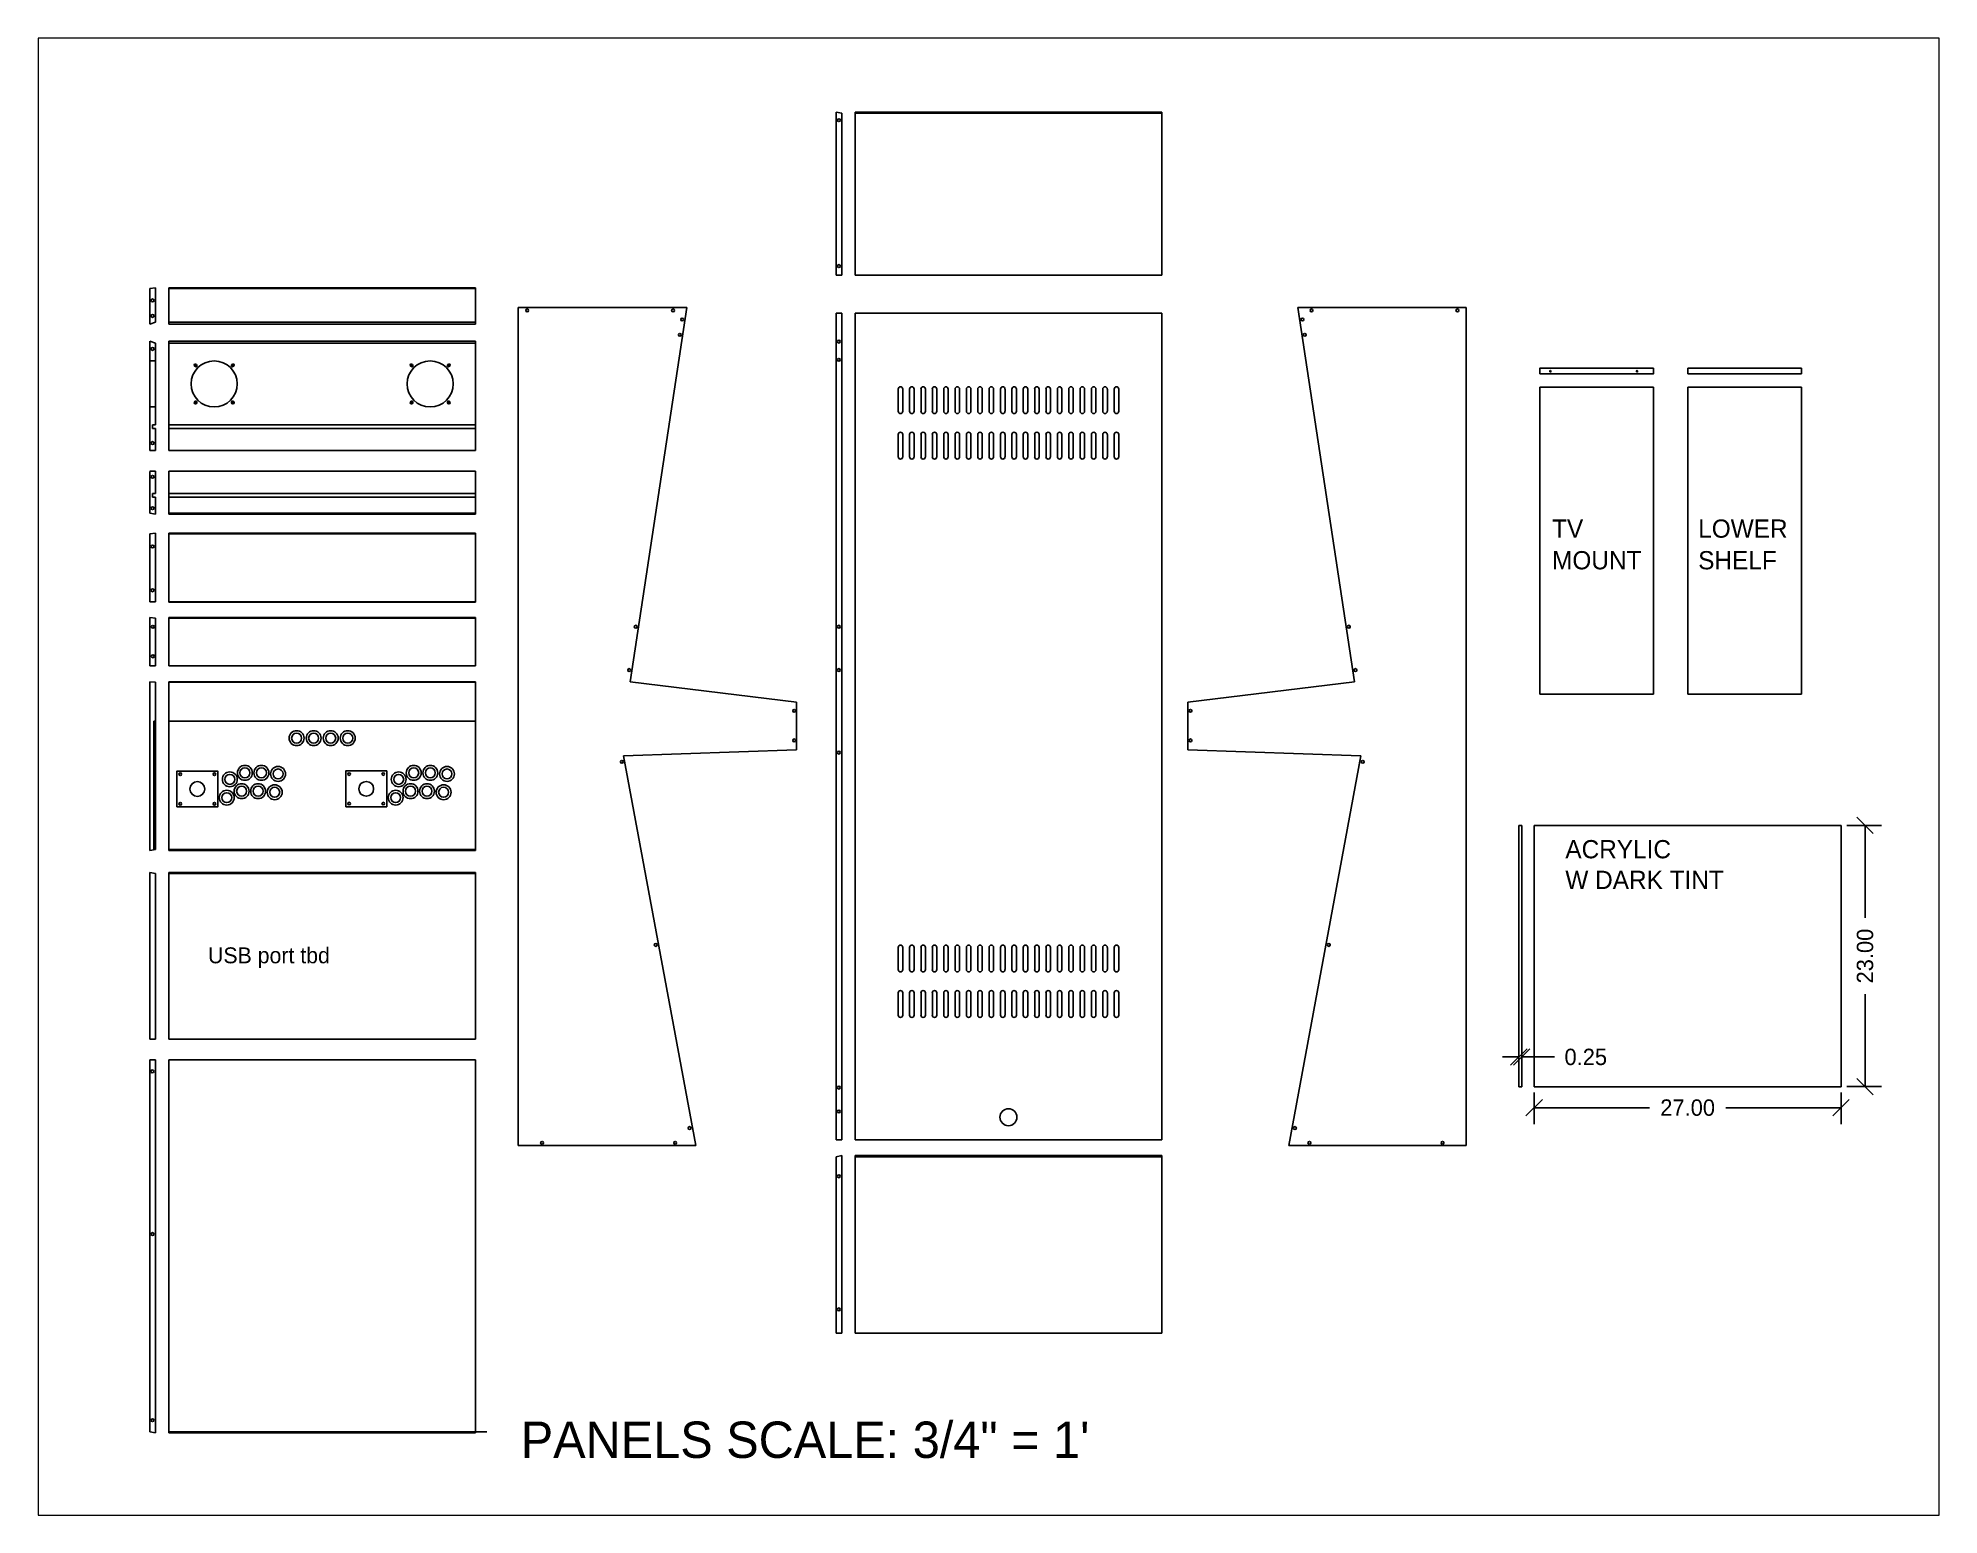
# Paper-space layout 'Arcade-Panels' of a CAD drawing. Header units: inches. Extents: x 0 to 10.5, y -0.1 to 8.1.
# The model-space entities are those that its viewports show. They can reach past a viewport. Long polylines and large blocks are cut down to what shows.
import ezdxf

# ---------------------------------------------------------------- set-up
doc = ezdxf.new("R2010")
doc.units = ezdxf.units.IN
doc.header["$MEASUREMENT"] = 0
doc.linetypes.add('PHANTOM2', pattern=[1.25, 0.625, -0.125, 0.125, -0.125, 0.125, -0.125])
for name, color, linetype in [('Acrylic', 5, 'Continuous'), ('Arcade', 3, 'Continuous'), ('Arcade_Inside', 8, 'Continuous'), ('Dim', 6, 'Continuous'), ('Hardware', 1, 'Continuous')]:
    doc.layers.add(name, color=color, linetype=linetype)
doc.layers.add('Plot', color=7, linetype='Continuous', plot=False)
doc.dimstyles.get("Standard").update_dxf_attribs({"dimscale": 8, "dimtxt": 0.18, "dimasz": 0.18, "dimexe": 0.18, "dimexo": 0.0625, "dimgap": 0.09, "dimtad": 0, "dimzin": 0, "dimdsep": 46, "dimtxsty": 'Standard', "dimblk": 'OBLIQUE', "dimcen": 0.09, "dimadec": 0, "dimazin": 0, "dimtfac": 1, "dimtofl": 0, "dimtmove": 0, "dimatfit": 3, "dimldrblk": 'OBLIQUE', "dimfxl": 1, "dimfrac": 2, "dimtolj": 1, "dimtzin": 0, "dimarcsym": 0})

# ---------------------------------------------------------------- blocks, each defined once
blk = doc.blocks.new('Screw')
blk.add_circle((0, 0), 0.125)
blk = doc.blocks.new('IkeaThings')
blk.add_circle((0, 0), 0.0625)
blk = doc.blocks.new('_Oblique')
at = {"color": 0, "linetype": 'ByBlock', "lineweight": -2}
blk.add_line((-0.5, -0.5), (0.5, 0.5), dxfattribs=at)
blk = doc.blocks.new('*D30')
at = {"layer": 'Defpoints', "color": 0, "transparency": 16777216}
for p in [(49.9, -47.5), (49.9, -50.11, 0), (50.15, -50.11, 0)]:
    blk.add_point(p, dxfattribs=at)
at = {"layer": 'Dim', "color": 0, "lineweight": -2, "transparency": 16777216}
for p, q in [((49.9, -49.61), (49.9, -46.06)), ((50.15, -49.61), (50.15, -46.06)), ((49.9, -47.5), (48.46, -47.5)), ((50.15, -47.5), (53.03, -47.5))]:
    blk.add_line(p, q, dxfattribs=at)
at = {"layer": 'Dim', "color": 0, "lineweight": -2, "transparency": 16777216, "xscale": 1.44, "yscale": 1.44, "zscale": 1.44}
blk.add_blockref('_Oblique', (49.9, -47.5), dxfattribs=at)
at = {"layer": 'Dim', "color": 0, "lineweight": -2, "transparency": 16777216, "xscale": 1.44, "yscale": 1.44, "zscale": 1.44, "rotation": 180}
blk.add_blockref('_Oblique', (50.15, -47.5), dxfattribs=at)
at = {"layer": 'Dim', "color": 0, "transparency": 16777216, "insert": (55.79, -47.5), "char_height": 1.44, "attachment_point": 5}
blk.add_mtext('\\A1;0.25', dxfattribs=at)
blk = doc.blocks.new('*D31')
at = {"layer": 'Defpoints', "color": 0, "transparency": 16777216}
for p in [(51.25, -50.11, 0), (78.25, -50.11, 0), (78.25, -51.96)]:
    blk.add_point(p, dxfattribs=at)
at = {"layer": 'Dim', "color": 0, "lineweight": -2, "transparency": 16777216}
for p, q in [((51.25, -50.61), (51.25, -53.4)), ((78.25, -50.61), (78.25, -53.4)), ((51.25, -51.96), (61.39, -51.96)), ((78.25, -51.96), (68.11, -51.96))]:
    blk.add_line(p, q, dxfattribs=at)
at = {"layer": 'Dim', "color": 0, "lineweight": -2, "transparency": 16777216, "xscale": 1.44, "yscale": 1.44, "zscale": 1.44, "rotation": 180}
blk.add_blockref('_Oblique', (51.25, -51.96), dxfattribs=at)
at = {"layer": 'Dim', "color": 0, "lineweight": -2, "transparency": 16777216, "xscale": 1.44, "yscale": 1.44, "zscale": 1.44}
blk.add_blockref('_Oblique', (78.25, -51.96), dxfattribs=at)
at = {"layer": 'Dim', "color": 0, "transparency": 16777216, "insert": (64.75, -51.96), "char_height": 1.44, "attachment_point": 5}
blk.add_mtext('\\A1;27.00', dxfattribs=at)
blk = doc.blocks.new('*D32')
at = {"layer": 'Defpoints', "color": 0, "transparency": 16777216}
for p in [(78.25, -27.12, 0), (78.25, -50.11, 0), (80.36, -50.11)]:
    blk.add_point(p, dxfattribs=at)
at = {"layer": 'Dim', "color": 0, "lineweight": -2, "transparency": 16777216}
for p, q in [((78.75, -27.12), (81.8, -27.12)), ((80.36, -27.12), (80.36, -35.26)), ((80.36, -50.11), (80.36, -41.98)), ((78.75, -50.11), (81.8, -50.11))]:
    blk.add_line(p, q, dxfattribs=at)
at = {"layer": 'Dim', "color": 0, "lineweight": -2, "transparency": 16777216, "xscale": 1.44, "yscale": 1.44, "zscale": 1.44}
for p, rotation in [((80.36, -27.12), 90), ((80.36, -50.11), 270)]:
    blk.add_blockref('_Oblique', p, dxfattribs=dict(at, rotation=rotation))
at = {"layer": 'Dim', "color": 0, "transparency": 16777216, "insert": (80.36, -38.62), "char_height": 1.44, "attachment_point": 5, "rotation": 90}
blk.add_mtext('\\A1;23.00', dxfattribs=at)
blk = doc.blocks.new('Vent')
for points in [[(-0.18, 0.2), (-0.18, 0.2), (-0.18, 2.16)], [(0.21, 2.16), (0.21, 0.2)]]:
    blk.add_lwpolyline(points)
for centre, start, end in [((0.01, 2.16), 0, 180), ((0.01, 0.2), 180, 0)]:
    blk.add_arc(centre, 0.197, start, end)
blk = doc.blocks.new('Buttons')
for radius in [0.656, 0.438]:
    blk.add_circle((0, 0), radius)
blk = doc.blocks.new('SpeakerHole')
at = {"layer": 'Arcade'}
blk.add_ellipse((0, 0), major_axis=(-0.0974, -0.0974), ratio=0.714286, dxfattribs=at)
at = {"layer": 'Arcade_Inside', "linetype": 'PHANTOM2'}
for p, q in [((-0.1, -0.1), (0.1, 0.1)), ((-0.07, 0.07), (0.07, -0.07))]:
    blk.add_line(p, q, dxfattribs=at)
blk = doc.blocks.new('SpeakerMount')
at = {"layer": 'Arcade'}
blk.add_circle((0, 0), 2.0275, dxfattribs=at)
at = {"layer": 'Arcade_Inside'}
for centre in [(-1.63385, 1.63385), (1.63385, 1.63385), (-1.63385, -1.63385), (1.63385, -1.63385)]:
    blk.add_circle(centre, 0.11, dxfattribs=at)
for p, rotation in [((-1.63385, 1.63385), 90), ((-1.63385, -1.63385), 180), ((1.63385, -1.63385), 270)]:
    blk.add_blockref('SpeakerHole', p, dxfattribs=dict(rotation=rotation))
blk.add_blockref('SpeakerHole', (1.63385, 1.63385))

msp = doc.modelspace()

# ---------------------------------------------------------------- linework, layer by layer
at = {"layer": 'Acrylic'}
for p, q in [((49.902, -50.113, 0), (49.902, -27.118, 0)), ((50.152, -27.118), (49.902, -27.118, 0)), ((50.152, -50.113, 0), (50.152, -27.118, 0)), ((51.245, -27.118, 0), (51.245, -50.113, 0)), ((51.245, -27.118, 0), (78.245, -27.118, 0)), ((78.245, -50.113, 0), (78.245, -27.118, 0)), ((50.152, -50.113, 0), (49.902, -50.113, 0)), ((51.245, -50.113, 0), (78.245, -50.113, 0))]:
    msp.add_line(p, q, dxfattribs=at)
at = {"layer": 'Arcade'}
for p, q in [((-10.163, 35.627, 0), (-10.163, 21.301, 0)), ((18.502, 35.627, 0), (-8.498, 35.627, 0)), ((-8.498, 21.301, 0), (-8.498, 35.627, 0)), ((18.502, 35.551, 0), (-8.498, 35.551, 0)), ((18.502, 21.301, 0), (18.502, 35.627, 0)), ((-70.039, 20.177, 0), (-70.539, 20.101, 0)), ((-70.539, 16.974, 0), (-70.539, 20.101)), ((-70.039, 17.143, 0), (-70.039, 20.177)), ((-41.873, 20.177, 0), (-68.873, 20.177, 0)), ((-68.873, 16.974, 0), (-68.873, 20.177, 0)), ((-41.873, 20.177, 0), (-41.873, 16.974, 0)), ((-10.163, 21.301, 0), (-9.663, 21.301, 0)), ((18.502, 21.301, 0), (-8.498, 21.301, 0)), ((-23.291, 18.444, 0), (-38.123, 18.444, 0)), ((-38.123, 18.444, 0), (-38.123, -55.296, 0)), ((-28.273, -14.495, 0), (-23.291, 18.444, 0)), ((30.447, 18.444, 0), (45.278, 18.444, 0)), ((35.429, -14.495, 0), (30.447, 18.444, 0)), ((45.278, 18.444, 0), (45.278, -55.296, 0)), ((-70.539, 16.974, 0), (-70.039, 17.143, 0)), ((-41.873, 17.143, 0), (-68.873, 17.143, 0)), ((-41.873, 16.974, 0), (-68.873, 16.974, 0)), ((-9.667, 17.944, 0), (-10.167, 17.944, 0)), ((-10.167, 17.944, 0), (-10.167, -54.796, 0)), ((-9.667, 17.944, 0), (-9.667, -54.796, 0)), ((-8.498, 17.944, 0), (-8.498, -54.796, 0)), ((-8.498, 17.944, 0), (18.502, 17.944, 0)), ((18.502, -54.796, 0), (18.502, 17.944, 0)), ((-70.039, 15.313, 0), (-70.539, 15.481, 0)), ((-70.539, 5.87, 0), (-70.539, 15.481, 0)), ((-70.039, 8.121, 0), (-70.039, 15.313, 0)), ((-41.873, 15.481, 0), (-68.873, 15.481, 0)), ((-68.873, 5.848, 0), (-68.873, 15.481, 0)), ((-41.873, 15.313, 0), (-68.873, 15.313, 0)), ((-41.873, 5.848, 0), (-41.873, 15.481, 0)), ((74.757, 13.093, 0), (64.757, 13.093, 0)), ((64.757, 12.593, 0), (64.757, 13.093, 0)), ((74.757, 12.593, 0), (64.757, 12.593, 0)), ((74.757, 12.593, 0), (74.757, 13.093, 0)), ((51.738, -15.572, 0), (51.738, 11.428, 0)), ((51.738, 11.428, 0), (61.738, 11.428, 0)), ((61.738, -15.572, 0), (61.738, 11.428, 0)), ((64.757, -15.572, 0), (64.757, 11.428, 0)), ((64.757, 11.428, 0), (74.757, 11.428, 0)), ((74.757, -15.572, 0), (74.757, 11.428, 0)), ((-70.042, 8.121, 0), (-70.292, 8.121, 0)), ((-70.292, 8.121, 0), (-70.292, 7.798, 0)), ((-70.042, 7.798, 0), (-70.292, 7.798, 0)), ((-70.042, 5.848, 0), (-70.042, 7.798, 0)), ((-70.042, 5.848, 0), (-70.542, 5.848, 0)), ((-41.873, 5.848, 0), (-68.873, 5.848, 0)), ((-70.042, 4.04, 0), (-70.542, 4.04, 0)), ((-70.542, 0.349, 0), (-70.542, 4.018, 0)), ((-70.042, 2.09, 0), (-70.042, 4.04, 0)), ((-41.873, 4.04, 0), (-68.873, 4.04, 0)), ((-68.873, 0.273, 0), (-68.873, 4.04, 0)), ((-41.873, 0.273, 0), (-41.873, 4.04, 0)), ((-70.042, 2.09, 0), (-70.292, 2.09, 0)), ((-70.292, 2.09, 0), (-70.292, 1.767, 0)), ((-70.292, 1.767, 0), (-70.042, 1.767, 0)), ((-70.042, 0.273, 0), (-70.042, 1.767, 0)), ((-70.542, 0.349, 0), (-70.042, 0.273, 0)), ((-41.873, 0.273, 0), (-68.873, 0.273, 0)), ((-70.042, -1.403, 0), (-70.542, -1.479, 0)), ((-70.542, -7.466, 0), (-70.542, -1.479, 0)), ((-70.042, -7.452, 0), (-70.042, -1.403, 0)), ((-41.873, -1.405, 0), (-68.873, -1.405, 0)), ((-68.873, -7.469, 0), (-68.873, -1.405, 0)), ((-41.873, -7.469, 0), (-41.873, -1.405, 0)), ((-70.042, -7.452, 0), (-70.542, -7.466, 0)), ((-68.873, -7.452, 0), (-41.873, -7.452, 0)), ((-41.873, -7.469, 0), (-68.873, -7.469, 0)), ((-70.543, -13.093, 0), (-70.542, -8.83, 0)), ((-70.042, -8.892, 0), (-70.542, -8.83, 0)), ((-70.043, -13.076, 0), (-70.042, -8.892)), ((-68.873, -8.83, 0), (-41.873, -8.83, 0)), ((-68.873, -13.074, 0), (-68.873, -8.83, 0)), ((-41.873, -8.83, 0), (-41.873, -13.074, 0)), ((-70.543, -13.093, 0), (-70.043, -13.076, 0)), ((-41.873, -13.074, 0), (-68.873, -13.074, 0)), ((-70.543, -29.322, 0), (-70.543, -14.503, 0)), ((-70.043, -14.52, 0), (-70.543, -14.503, 0)), ((-70.043, -29.246, 0), (-70.043, -14.52, 0)), ((-68.873, -14.503, 0), (-41.873, -14.503, 0)), ((-68.873, -29.322, 0), (-68.873, -14.503, 0)), ((-68.873, -14.512, 0), (-41.873, -14.512, 0)), ((-41.873, -14.503, 0), (-41.873, -29.322, 0)), ((-13.633, -16.293, 0), (-28.273, -14.495, 0)), ((20.788, -16.293, 0), (35.429, -14.495, 0)), ((-13.633, -20.477, 0), (-13.633, -16.293)), ((20.789, -20.477, 0), (20.788, -16.293)), ((61.738, -15.572, 0), (51.738, -15.572, 0)), ((74.757, -15.572, 0), (64.757, -15.572, 0)), ((-28.851, -20.99, 0), (-13.633, -20.477, 0)), ((-22.504, -55.296, 0), (-28.851, -20.99, 0)), ((36.007, -20.99, 0), (20.789, -20.477, 0)), ((29.66, -55.296, 0), (36.007, -20.99, 0)), ((-70.043, -29.246, 0), (-70.543, -29.322, 0)), ((-68.873, -29.246, 0), (-41.873, -29.246, 0)), ((-68.873, -29.322, 0), (-41.873, -29.322, 0)), ((-70.043, -31.369, 0), (-70.543, -31.281, 0)), ((-70.543, -31.281, 0), (-70.543, -45.937, 0)), ((-70.043, -31.369, 0), (-70.043, -45.932, 0)), ((-68.873, -31.281, 0), (-41.873, -31.281, 0)), ((-68.873, -31.281, 0), (-68.873, -45.937, 0)), ((-68.873, -31.369, 0), (-41.873, -31.369, 0)), ((-41.873, -31.281, 0), (-41.873, -45.937, 0)), ((-70.043, -45.932, 0), (-70.543, -45.937, 0)), ((-68.873, -45.932, 0), (-41.873, -45.932, 0)), ((-68.873, -45.937, 0), (-41.873, -45.937, 0)), ((-70.543, -80.476, 0), (-70.543, -47.756, 0)), ((-70.043, -47.756, 0), (-70.543, -47.756, 0)), ((-70.043, -80.568, 0), (-70.043, -47.756, 0)), ((-68.873, -47.756, 0), (-41.873, -47.756, 0)), ((-68.873, -47.756, 0), (-68.873, -80.568, 0)), ((-41.873, -47.756, 0), (-41.873, -80.568, 0)), ((-10.167, -54.796, 0), (-9.667, -54.796, 0)), ((-8.498, -54.796, 0), (18.502, -54.796, 0)), ((-38.123, -55.296, 0), (-22.504, -55.296, 0)), ((-9.667, -56.177, 0), (-10.167, -56.27, 0)), ((-9.667, -71.796, 0), (-9.667, -56.177, 0)), ((-8.498, -56.177, 0), (18.502, -56.177, 0)), ((-8.498, -71.796, 0), (-8.498, -56.177, 0)), ((18.502, -71.796, 0), (18.502, -56.177, 0)), ((45.278, -55.296, 0), (29.66, -55.296, 0)), ((-10.167, -71.796, 0), (-9.667, -71.796, 0)), ((-8.498, -71.796, 0), (18.502, -71.796, 0)), ((-70.543, -80.476, 0), (-70.043, -80.568, 0)), ((-68.873, -80.568, 0), (-41.873, -80.568, 0))]:
    msp.add_line(p, q, dxfattribs=at)
at = {"layer": 'Arcade', "color": 8}
for p, q in [((-41.873, 2.09, 0), (-68.873, 2.09, 0)), ((-41.873, 1.767, 0), (-68.873, 1.767, 0)), ((-68.873, -17.947, 0), (-41.873, -17.947, 0))]:
    msp.add_line(p, q, dxfattribs=at)
at = {"layer": 'Arcade', "elevation": 0}
msp.add_lwpolyline([(51.738, 12.593), (61.738, 12.593), (61.738, 13.093), (51.738, 13.093)], close=True, dxfattribs=at)
at = {"layer": 'Arcade'}
msp.add_circle((5.002, -52.796, 0), 0.75, dxfattribs=at)
at = {"layer": 'Arcade_Inside'}
for p, q in [((-9.663, 35.551, 0), (-10.163, 35.627, 0)), ((-9.663, 35.551, 0), (-9.663, 21.301, 0)), ((-41.873, 8.121, 0), (-68.873, 8.121, 0)), ((-41.873, 7.798, 0), (-68.873, 7.798, 0)), ((-10.167, -71.796, 0), (-10.167, -56.27, 0))]:
    msp.add_line(p, q, dxfattribs=at)
at = {"layer": 'Arcade_Inside', "color": 8}
msp.add_line((-41.873, 20.101, 0), (-68.873, 20.101, 0), dxfattribs=at)
at = {"layer": 'Arcade_Inside', "linetype": 'PHANTOM2'}
for p, q in [((-70.039, 13.745, 0), (-70.539, 13.745, 0)), ((-70.043, 9.69, 0), (-70.543, 9.69, 0)), ((-68.873, 0.349, 0), (-41.873, 0.349, 0)), ((-68.873, -1.479, 0), (-41.873, -1.479, 0)), ((-68.873, -8.895, 0), (-41.873, -8.895, 0)), ((-70.043, -17.947, 0), (-70.168, -17.947, 0)), ((-70.168, -17.947, 0), (-70.168, -29.265, 0)), ((-8.498, -56.27, 0), (18.502, -56.27, 0)), ((-68.873, -80.476, 0), (-40.873, -80.476, 0))]:
    msp.add_line(p, q, dxfattribs=at)
at = {"layer": 'Hardware', "elevation": 0}
for points in [[(-68.154, -25.496), (-64.554, -25.496), (-64.554, -22.346), (-68.154, -22.346)], [(-53.298, -25.482), (-49.698, -25.482), (-49.698, -22.332), (-53.298, -22.332)]]:
    msp.add_lwpolyline(points, close=True, dxfattribs=at)
at = {"layer": 'Hardware'}
for centre, radius in [((-67.854, -22.621, 0), 0.115), ((-66.354, -23.921, 0), 0.65), ((-64.854, -22.621, 0), 0.115), ((-52.998, -22.607, 0), 0.115), ((-51.498, -23.907, 0), 0.65), ((-49.998, -22.607, 0), 0.115), ((-67.854, -25.221, 0), 0.115), ((-64.854, -25.221, 0), 0.115), ((-52.998, -25.207, 0), 0.115), ((-49.998, -25.207, 0), 0.115)]:
    msp.add_circle(centre, radius, dxfattribs=at)

# ---------------------------------------------------------------- block references
for p in [(-64.873, 11.717, 0), (-45.873, 11.717, 0)]:
    msp.add_blockref('SpeakerMount', p)
at = {"layer": 'Arcade'}
for p in [(-4.51, 9.11, 0), (-3.51, 9.11, 0), (-2.51, 9.11, 0), (-1.51, 9.11, 0), (-0.51, 9.11, 0), (0.49, 9.11, 0), (1.49, 9.11, 0), (2.49, 9.11, 0), (3.49, 9.11, 0), (4.49, 9.11, 0), (5.49, 9.11, 0), (6.49, 9.11, 0), (7.49, 9.11, 0), (8.49, 9.11, 0), (9.49, 9.11, 0), (10.49, 9.11, 0), (11.49, 9.11, 0), (12.49, 9.11, 0), (13.49, 9.11, 0), (14.49, 9.11, 0), (-4.51, 5.11, 0), (-3.51, 5.11, 0), (-2.51, 5.11, 0), (-1.51, 5.11, 0), (-0.51, 5.11, 0), (0.49, 5.11, 0), (1.49, 5.11, 0), (2.49, 5.11, 0), (3.49, 5.11, 0), (4.49, 5.11, 0), (5.49, 5.11, 0), (6.49, 5.11, 0), (7.49, 5.11, 0), (8.49, 5.11, 0), (9.49, 5.11, 0), (10.49, 5.11, 0), (11.49, 5.11, 0), (12.49, 5.11, 0), (13.49, 5.11, 0), (14.49, 5.11, 0), (-4.51, -40.016, 0), (-3.51, -40.016, 0), (-2.51, -40.016, 0), (-1.51, -40.016, 0), (-0.51, -40.016, 0), (0.49, -40.016, 0), (1.49, -40.016, 0), (2.49, -40.016, 0), (3.49, -40.016, 0), (4.49, -40.016, 0), (5.49, -40.016, 0), (6.49, -40.016, 0), (7.49, -40.016, 0), (8.49, -40.016, 0), (9.49, -40.016, 0), (10.49, -40.016, 0), (11.49, -40.016, 0), (12.49, -40.016, 0), (13.49, -40.016, 0), (14.49, -40.016, 0), (-4.51, -44.016, 0), (-3.51, -44.016, 0), (-2.51, -44.016, 0), (-1.51, -44.016, 0), (-0.51, -44.016, 0), (0.49, -44.016, 0), (1.49, -44.016, 0), (2.49, -44.016, 0), (3.49, -44.016, 0), (4.49, -44.016, 0), (5.49, -44.016, 0), (6.49, -44.016, 0), (7.49, -44.016, 0), (8.49, -44.016, 0), (9.49, -44.016, 0), (10.49, -44.016, 0), (11.49, -44.016, 0), (12.49, -44.016, 0), (13.49, -44.016, 0), (14.49, -44.016, 0)]:
    msp.add_blockref('Vent', p, dxfattribs=at)
at = {"layer": 'Hardware'}
for p, rotation in [((-9.913, 34.922, 0), 90), ((-9.913, 22.088, 0), 90), ((-70.289, 19.069, 0), 8.60089385765442), ((-70.289, 17.701, 0), 8.60089385765442), ((-70.289, 14.796, 0), 80.00000000000001), ((-70.292, 6.516, 0), 80.00000000000001), ((-70.292, 3.54, 0), 270), ((-70.292, 0.786, 0), 270), ((-70.292, -2.585, 0), 8.600893857654368), ((-70.292, -6.44, 0), 8.600893857654368), ((-70.314, -48.768, 0), 349.518691620409), ((-9.917, -57.993, 0), 90), ((-70.297, -63.079, 0), 349.518691620409), ((-9.917, -69.702, 0), 90), ((-70.297, -79.458, 0), 349.518691620409)]:
    msp.add_blockref('Screw', p, dxfattribs=dict(at, rotation=rotation))
for name, p in [('Screw', (-37.336, 18.194, 0)), ('Screw', (-24.502, 18.194, 0)), ('Screw', (-23.704, 17.386, 0)), ('Screw', (-23.908, 16.033, 0)), ('Screw', (-9.917, 15.439, 0)), ('Screw', (-9.917, 13.837, 0)), ('IkeaThings', (52.678, 12.84, 0)), ('IkeaThings', (60.304, 12.84, 0)), ('Screw', (-70.264, -9.647, 0)), ('Screw', (-27.792, -9.645, 0)), ('Screw', (-9.917, -9.645, 0)), ('Screw', (-70.264, -12.243, 0)), ('Screw', (-28.369, -13.456, 0)), ('Screw', (-9.917, -13.456, 0)), ('Screw', (-13.854, -17.048, 0)), ('Buttons', (-57.623, -19.447, 0)), ('Buttons', (-56.123, -19.447, 0)), ('Buttons', (-54.623, -19.447, 0)), ('Buttons', (-53.123, -19.447, 0)), ('Screw', (-13.854, -19.644, 0)), ('Screw', (-29.009, -21.536, 0)), ('Screw', (-9.917, -20.721, 0)), ('Buttons', (-63.497, -23.072, 0)), ('Buttons', (-62.173, -22.499, 0)), ('Buttons', (-60.715, -22.499, 0)), ('Buttons', (-59.248, -22.595, 0)), ('Buttons', (-48.641, -23.072, 0)), ('Buttons', (-47.317, -22.499, 0)), ('Buttons', (-45.859, -22.499, 0)), ('Buttons', (-44.391, -22.595, 0)), ('Buttons', (-63.764, -24.682, 0)), ('Buttons', (-62.458, -24.112, 0)), ('Buttons', (-61.007, -24.112, 0)), ('Buttons', (-59.547, -24.205, 0)), ('Buttons', (-48.907, -24.682, 0)), ('Buttons', (-47.601, -24.112, 0)), ('Buttons', (-46.151, -24.112, 0)), ('Buttons', (-44.691, -24.205, 0)), ('Screw', (-26.028, -37.645, 0)), ('Screw', (-9.917, -50.195, 0)), ('Screw', (-9.917, -52.293, 0)), ('Screw', (-36.029, -55.046, 0)), ('Screw', (-24.32, -55.046, 0)), ('Screw', (-23.049, -53.75, 0))]:
    msp.add_blockref(name, p, dxfattribs=at)
at = {"layer": 'Hardware', "xscale": -1}
for p in [(30.859, 17.386, 0), (31.657, 18.194, 0), (44.491, 18.194, 0), (31.064, 16.033, 0), (34.948, -9.645, 0), (35.524, -13.456, 0), (21.01, -17.048, 0), (21.01, -19.644, 0), (36.164, -21.536, 0), (33.184, -37.645, 0), (30.205, -53.75, 0), (31.476, -55.046, 0), (43.185, -55.046, 0)]:
    msp.add_blockref('Screw', p, dxfattribs=at)

# ---------------------------------------------------------------- texts
at = {"layer": 'Dim'}
for s, p in [('TV ', (52.823, -1.811, 0)), ('LOWER', (65.68, -1.811, 0)), ('MOUNT', (52.823, -4.593, 0)), ('SHELF', (65.68, -4.593, 0)), ('ACRYLIC', (53.992, -30.018, 0)), ('W DARK TINT', (53.992, -32.716, 0))]:
    msp.add_text(s, height=1.6038, dxfattribs=at).set_placement(p)
at = {"layer": 'Dim', "insert": (-65.414, -37.855, 0), "char_height": 1.4, "attachment_point": 1}
msp.add_mtext_dynamic_manual_height_columns('USB port tbd', width=37.95729, gutter_width=12.546, heights=[0], dxfattribs=at)

# ---------------------------------------------------------------- dimensions: what is measured, and where the dimension line sits
at = {"layer": 'Dim'}
dim = msp.add_linear_dim(base=(80.36, -50.1128, 0), p1=(78.2455, -27.1176, 0), p2=(78.2455, -50.1128, 0), angle=90, dimstyle='Standard', dxfattribs=at)
dim.commit()
dim.dimension.update_dxf_attribs({"geometry": '*D32', "text_midpoint": (80.36, -38.6152, 0)})
dim = msp.add_linear_dim(base=(49.902, -47.503, 0), p1=(50.152, -50.113, 0), p2=(49.902, -50.113, 0), dimstyle='Standard', dxfattribs=at)
dim.commit()
dim.dimension.update_dxf_attribs({"geometry": '*D30', "text_midpoint": (55.792, -47.503, 0), "dimtype": 160})
dim = msp.add_linear_dim(base=(78.245, -51.964, 0), p1=(51.245, -50.113, 0), p2=(78.245, -50.113, 0), dimstyle='Standard', dxfattribs=at)
dim.commit()
dim.dimension.update_dxf_attribs({"geometry": '*D31', "text_midpoint": (64.745, -51.964, 0)})

psp = doc.layouts.new('Arcade-Panels')

# ---------------------------------------------------------------- texts
at = {"layer": 'Dim', "insert": (2.672, 0.458), "char_height": 0.2, "attachment_point": 1}
psp.add_mtext_dynamic_manual_height_columns('PANELS SCALE: 3/4" = 1\'', width=10.18173, gutter_width=1, heights=[0], dxfattribs=at)

# ---------------------------------------------------------------- viewports
at = {"layer": 'Plot'}
psp.add_viewport(center=(5.244, 4.005), size=(10.452, 8.12185), view_center_point=(3.248, -22.823), view_height=129.94959, dxfattribs=at)

doc.saveas('drawing.dxf')
